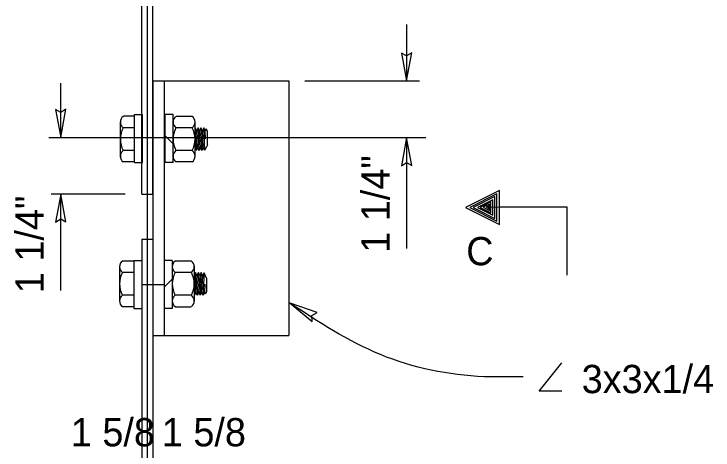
# Model space of a CAD drawing. Extents: x 0 to 2.83, y -0.03 to 1.83.
# Drawn here: x 1.0493 to 1.3713, y 1.2272 to 1.428 of the extents above; entities that cross this region are included whole.
import ezdxf

# ---------------------------------------------------------------- set-up
doc = ezdxf.new("R2010")
doc.units = 0
for name, color, linetype in [('52', 7, 'Continuous'), ('55', 7, 'Continuous'), ('57', 7, 'Continuous')]:
    doc.layers.add(name, color=color, linetype=linetype)

msp = doc.modelspace()

# ---------------------------------------------------------------- linework, layer by layer
at = {"layer": '52'}
for p, q in [((1.1081114337782656, 1.3450833333333334), (1.1081114337782656, 1.4752833333333335)), ((1.1133197671115989, 1.3450833333333334), (1.1133197671115989, 1.4752833333333335)), ((1.1133197671115989, 1.3971666666666667), (1.1133197671115989, 1.279975)), ((1.1133197671115989, 1.3971666666666667), (1.1758197671115989, 1.3971666666666667)), ((1.1185281004449321, 1.3971666666666667), (1.1185281004449321, 1.279975)), ((1.1758197671115989, 1.3971666666666667), (1.1758197671115989, 1.279975)), ((1.1047947671115987, 1.3595916666666668), (1.1047947671115987, 1.381725)), ((1.1047947671115987, 1.381725), (1.1084781004449322, 1.381725)), ((1.1084781004449322, 1.3595916666666668), (1.1084781004449322, 1.381725)), ((1.1188947671115987, 1.3595916666666668), (1.1188947671115987, 1.381725)), ((1.1225781004449322, 1.381725), (1.1188947671115987, 1.381725)), ((1.1225781004449322, 1.3595916666666668), (1.1225781004449322, 1.381725)), ((1.0982781004449322, 1.3620083333333335), (1.0982781004449322, 1.37835)), ((1.1047947671115987, 1.3808666666666667), (1.0996614337782655, 1.3808666666666667)), ((1.1047947671115987, 1.3598750000000002), (1.1047947671115987, 1.3808666666666667)), ((1.1225781004449322, 1.3598750000000002), (1.1225781004449322, 1.3808666666666667)), ((1.1239614337782655, 1.3808666666666667), (1.131294767111599, 1.3808666666666667)), ((1.1326781004449322, 1.3622), (1.1326781004449322, 1.3782583333333334)), ((1.1047947671115987, 1.3756083333333333), (1.099578100444932, 1.3756083333333333)), ((1.1313697671115988, 1.3756083333333333), (1.1238864337782655, 1.3756083333333333)), ((1.133294767111599, 1.3651666666666666), (1.1327531004449323, 1.375575)), ((1.1334697671115987, 1.3743333333333334), (1.1327531004449323, 1.375575)), ((1.1340614337782655, 1.3755833333333334), (1.1334447671115988, 1.3742833333333333)), ((1.1346031004449322, 1.3651666666666666), (1.1340614337782655, 1.3755833333333334)), ((1.1347781004449322, 1.3743416666666668), (1.1340614337782655, 1.3755833333333334)), ((1.1353614337782656, 1.3755833333333334), (1.1347447671115989, 1.3742833333333333)), ((1.1359114337782654, 1.3651416666666667), (1.1353614337782656, 1.3755833333333334)), ((1.136078100444932, 1.3743416666666668), (1.1353614337782656, 1.3755833333333334)), ((1.1366614337782655, 1.3755833333333334), (1.1360531004449321, 1.3742833333333333)), ((1.1372114337782655, 1.3652166666666667), (1.1366614337782655, 1.3755833333333334)), ((1.1373781004449321, 1.3743416666666668), (1.1366614337782655, 1.3755833333333334)), ((1.137769767111599, 1.3751583333333335), (1.1373781004449321, 1.3743416666666668)), ((1.1384031004449322, 1.3740583333333334), (1.137769767111599, 1.3751583333333335)), ((1.1225781004449322, 1.3682416666666668), (1.1188947671115987, 1.371925)), ((1.1338864337782655, 1.3664), (1.1334781004449321, 1.3742916666666667)), ((1.1351947671115987, 1.3663833333333335), (1.1347781004449322, 1.3742916666666667)), ((1.1364947671115988, 1.3664500000000002), (1.136078100444932, 1.3742916666666667)), ((1.1375781004449321, 1.3705666666666667), (1.1373781004449321, 1.3743416666666668)), ((1.1384031004449322, 1.3677416666666666), (1.1384031004449322, 1.3740583333333334)), ((1.1047947671115987, 1.3706583333333333), (1.1047947671115987, 1.3706583333333333)), ((1.1084781004449322, 1.3706583333333333), (1.1084781004449322, 1.3706583333333333)), ((1.1188947671115987, 1.3706583333333333), (1.1188947671115987, 1.3706583333333333)), ((1.1225781004449322, 1.3706583333333333), (1.1225781004449322, 1.3706583333333333)), ((1.133294767111599, 1.3651666666666666), (1.1326864337782654, 1.366225)), ((1.1338864337782655, 1.3664), (1.1332781004449322, 1.3651083333333334)), ((1.1346031004449322, 1.3651666666666666), (1.1338864337782655, 1.3664)), ((1.1351947671115987, 1.3663833333333335), (1.1345781004449322, 1.3650916666666668)), ((1.1359114337782654, 1.3651416666666667), (1.1351947671115987, 1.3663833333333335)), ((1.1364947671115988, 1.3664500000000002), (1.135878100444932, 1.3651583333333335)), ((1.1372114337782655, 1.3652166666666667), (1.1364947671115988, 1.3664500000000002)), ((1.1384031004449322, 1.3677416666666666), (1.1372114337782655, 1.3652166666666667)), ((1.1047947671115987, 1.3650833333333334), (1.099578100444932, 1.3650833333333334)), ((1.1313697671115988, 1.3650833333333334), (1.1238864337782655, 1.3650833333333334)), ((1.1047947671115987, 1.3598750000000002), (1.099578100444932, 1.3598750000000002)), ((1.1047947671115987, 1.3595916666666668), (1.1084781004449322, 1.3595916666666668)), ((1.1225781004449322, 1.3595916666666668), (1.1188947671115987, 1.3595916666666668)), ((1.1313697671115988, 1.3598750000000002), (1.1238864337782655, 1.3598750000000002)), ((1.1081114337782656, 1.3450833333333334), (1.1133197671115989, 1.3450833333333334)), ((1.1081114337782656, 1.3242500000000001), (1.1081114337782656, 1.19405)), ((1.1081114337782656, 1.3242500000000001), (1.1133197671115989, 1.3242500000000001)), ((1.1133197671115989, 1.3242500000000001), (1.1133197671115989, 1.19405)), ((1.1044281004449321, 1.3142), (1.0992114337782655, 1.3142)), ((1.1044281004449321, 1.3144833333333334), (1.1044281004449321, 1.29235)), ((1.1044281004449321, 1.3144833333333334), (1.1081114337782656, 1.3144833333333334)), ((1.1044281004449321, 1.3142), (1.1044281004449321, 1.2932083333333333)), ((1.1081114337782656, 1.3144833333333334), (1.1081114337782656, 1.29235)), ((1.1185281004449321, 1.3144833333333334), (1.1185281004449321, 1.29235)), ((1.1222114337782656, 1.3144833333333334), (1.1185281004449321, 1.3144833333333334)), ((1.1222114337782656, 1.3144833333333334), (1.1222114337782656, 1.29235)), ((1.1222114337782656, 1.3142), (1.1222114337782656, 1.2932083333333333)), ((1.1310031004449321, 1.3142), (1.1235197671115988, 1.3142)), ((1.0979114337782654, 1.3120666666666667), (1.0979114337782654, 1.295725)), ((1.1323114337782656, 1.3118750000000001), (1.1323114337782656, 1.2958166666666668)), ((1.1044281004449321, 1.3089916666666668), (1.0992114337782655, 1.3089916666666668)), ((1.1310031004449321, 1.3089916666666668), (1.1235197671115988, 1.3089916666666668)), ((1.132928100444932, 1.3089083333333333), (1.1323197671115988, 1.30785)), ((1.132928100444932, 1.3089083333333333), (1.1323864337782654, 1.2985)), ((1.1335197671115989, 1.3076750000000001), (1.1329114337782655, 1.3089666666666668)), ((1.1335197671115989, 1.3076750000000001), (1.1331114337782655, 1.2997833333333333)), ((1.1342364337782656, 1.3089083333333333), (1.1335197671115989, 1.3076750000000001)), ((1.1342364337782656, 1.3089083333333333), (1.1336947671115989, 1.2984916666666668)), ((1.134828100444932, 1.3076916666666667), (1.1342114337782654, 1.3089833333333334)), ((1.134828100444932, 1.3076916666666667), (1.1344114337782656, 1.2997833333333333)), ((1.1355447671115988, 1.3089333333333335), (1.134828100444932, 1.3076916666666667)), ((1.1355447671115988, 1.3089333333333335), (1.1349947671115987, 1.2984916666666668)), ((1.1361281004449322, 1.307625), (1.1355114337782655, 1.3089166666666667)), ((1.1361281004449322, 1.307625), (1.1357114337782654, 1.2997833333333333)), ((1.1368447671115989, 1.3088583333333335), (1.1361281004449322, 1.307625)), ((1.1368447671115989, 1.3088583333333335), (1.1362947671115988, 1.2984916666666668)), ((1.1380364337782656, 1.3063333333333333), (1.1368447671115989, 1.3088583333333335)), ((1.1222114337782656, 1.3058333333333334), (1.1185281004449321, 1.3021500000000001)), ((1.1380364337782656, 1.3063333333333333), (1.1380364337782656, 1.3000166666666668)), ((1.1044281004449321, 1.3034166666666667), (1.1044281004449321, 1.3034166666666667)), ((1.1081114337782656, 1.3034166666666667), (1.1081114337782656, 1.3034166666666667)), ((1.1081114337782656, 1.3034166666666667), (1.1184197671115987, 1.3034166666666667)), ((1.1185281004449321, 1.3034166666666667), (1.1185281004449321, 1.3034166666666667)), ((1.1222114337782656, 1.3034166666666667), (1.1222114337782656, 1.3034166666666667)), ((1.1372114337782655, 1.3035083333333335), (1.1370114337782655, 1.2997333333333334)), ((1.1044281004449321, 1.2984666666666667), (1.0992114337782655, 1.2984666666666667)), ((1.1310031004449321, 1.2984666666666667), (1.1235197671115988, 1.2984666666666667)), ((1.1331031004449321, 1.2997416666666668), (1.1323864337782654, 1.2985)), ((1.1336947671115989, 1.2984916666666668), (1.1330781004449322, 1.2997916666666667)), ((1.1344114337782656, 1.2997333333333334), (1.1336947671115989, 1.2984916666666668)), ((1.1349947671115987, 1.2984916666666668), (1.1343781004449323, 1.2997916666666667)), ((1.1357114337782654, 1.2997333333333334), (1.1349947671115987, 1.2984916666666668)), ((1.1362947671115988, 1.2984916666666668), (1.1356864337782655, 1.2997916666666667)), ((1.1370114337782655, 1.2997333333333334), (1.1362947671115988, 1.2984916666666668)), ((1.137403100444932, 1.2989166666666667), (1.1370114337782655, 1.2997333333333334)), ((1.1380364337782656, 1.3000166666666668), (1.137403100444932, 1.2989166666666667)), ((1.1044281004449321, 1.2932083333333333), (1.099294767111599, 1.2932083333333333)), ((1.1044281004449321, 1.29235), (1.1081114337782656, 1.29235)), ((1.1222114337782656, 1.29235), (1.1185281004449321, 1.29235)), ((1.123594767111599, 1.2932083333333333), (1.130928100444932, 1.2932083333333333)), ((1.1133197671115989, 1.279975), (1.1758197671115989, 1.279975))]:
    msp.add_line(p, q, dxfattribs=at)
for centre, radius, start, end in [((1.1015276854449318, 1.3782125), 0.003250590192029948, 126.76122777777778, 233.238775), ((1.1258328289093515, 1.3782125), 0.003252422547906133, 126.80441388888889, 233.1955861111111), ((1.129419607111599, 1.3782125), 0.003254679421251119, 306.8574805555556, 53.142519444444474), ((1.109566754136746, 1.3703458333333334), 0.011286447067404896, 152.2077361111111, 207.7922638888889), ((1.1338688374700794, 1.3703458333333334), 0.011286447067404896, 152.2077361111111, 207.7922638888889), ((1.1213873634197848, 1.3703458333333334), 0.011286447067404965, 332.2077361111111, 27.792263888888897), ((1.1014510171115988, 1.3624791666666667), 0.003205294167076588, 125.66322222222223, 234.3367777777778), ((1.1015307455760182, 1.3624791666666667), 0.003252422547906133, 126.80441388888889, 233.1955861111111), ((1.1258328289093515, 1.3624791666666667), 0.003252422547906133, 126.80441388888889, 233.1955861111111), ((1.1294491004449323, 1.3624791666666667), 0.0032370745551149665, 306.4397861111111, 53.56021111111113), ((1.1010843504449321, 1.3115958333333333), 0.003205294167076588, 125.66322222222225, 234.3367777777778), ((1.1011640789093515, 1.3115958333333333), 0.0032524225479061324, 126.8044138888889, 233.19558611111114), ((1.125466162242685, 1.3115958333333333), 0.0032524225479061324, 126.8044138888889, 233.19558611111114), ((1.1290824337782657, 1.3115958333333333), 0.0032370745551149665, 306.43978888888887, 53.560213888888896), ((1.1092000874700794, 1.3037291666666668), 0.011286447067404896, 152.20773611111113, 207.7922638888889), ((1.1335021708034128, 1.3037291666666668), 0.011286447067404896, 152.20773611111113, 207.7922638888889), ((1.1210206967531182, 1.3037291666666668), 0.011286447067404965, 332.2077361111111, 27.79226388888889), ((1.1011610187782652, 1.2958625000000001), 0.003250590192029948, 126.76122500000001, 233.23877222222222), ((1.125466162242685, 1.2958625000000001), 0.0032524225479061324, 126.8044138888889, 233.19558611111114), ((1.1290529404449323, 1.2958625000000001), 0.003254679421251119, 306.8574805555555, 53.142519444444446)]:
    msp.add_arc(centre, radius, start, end, dxfattribs=at)
at = {"layer": '55'}
for p, q in [((1.110719767111599, 0.9695666666666667), (1.110719767111599, 1.7012833333333335)), ((1.2301531004449322, 1.4231166666666668), (1.2301531004449322, 1.3971666666666667)), ((1.0708447671115988, 1.3711250000000001), (1.0708447671115988, 1.3961833333333333)), ((1.1832114337782655, 1.3971666666666667), (1.2360781004449322, 1.3971666666666667)), ((1.065378100444932, 1.3711250000000001), (1.2389614337782655, 1.3711250000000001)), ((1.2301531004449322, 1.3711250000000001), (1.2301531004449322, 1.32)), ((1.1005364337782655, 1.3450833333333334), (1.0664697671115988, 1.3450833333333334)), ((1.0708447671115988, 1.3006250000000001), (1.0708447671115988, 1.3450833333333334))]:
    msp.add_line(p, q, dxfattribs=at)
for points in [[(1.2301531004449322, 1.3971666666666667), (1.2325281004449322, 1.4101583333333334), (1.2301531004449322, 1.40865), (1.2277531004449322, 1.4100083333333333)], [(1.0708447671115988, 1.3711250000000001), (1.0732197671115988, 1.3841166666666667), (1.0708447671115988, 1.3826083333333334), (1.0684447671115989, 1.3839666666666668)], [(1.2301531004449322, 1.3711250000000001), (1.2277781004449322, 1.3581333333333334), (1.2301531004449322, 1.3596416666666666), (1.2325531004449322, 1.3582833333333335)], [(1.0708447671115988, 1.3450833333333334), (1.0684697671115988, 1.3320916666666667), (1.0708447671115988, 1.3336000000000001), (1.0732447671115988, 1.3322416666666668)], [(1.1765197671115988, 1.2948000000000002), (1.1866364337782656, 1.2863166666666668), (1.1865031004449322, 1.289125), (1.1888697671115989, 1.2905416666666667)]]:
    msp.add_lwpolyline(points, close=True, dxfattribs=at)
msp.add_lwpolyline([(1.3041781004449322, 1.3077583333333334), (1.3041781004449322, 1.3390083333333334), (1.2729281004449322, 1.3390083333333334), (1.2729281004449322, 1.3467333333333333), (1.2573031004449322, 1.3389250000000001), (1.2729281004449322, 1.3311083333333333), (1.2729281004449322, 1.3388916666666668), (1.2717614337782654, 1.3390083333333334), (1.2717614337782654, 1.34515), (1.2592614337782655, 1.3389), (1.2717614337782654, 1.3326500000000001), (1.2717614337782654, 1.3388916666666668), (1.2708281004449322, 1.3390083333333334), (1.2708281004449322, 1.3438833333333333), (1.2608281004449322, 1.3388833333333334), (1.2708281004449322, 1.3338833333333333), (1.2708281004449322, 1.3388916666666668), (1.2698947671115988, 1.3390083333333334), (1.2698947671115988, 1.3424666666666667), (1.2628531004449322, 1.3389416666666667), (1.2698947671115988, 1.335425), (1.2698947671115988, 1.3388916666666668), (1.2689197671115988, 1.3390083333333334), (1.2689197671115988, 1.3414416666666666), (1.2639614337782654, 1.33895), (1.2689197671115988, 1.336475), (1.2689197671115988, 1.3388916666666668), (1.2683531004449322, 1.3390083333333334), (1.2683531004449322, 1.3404083333333334), (1.2654614337782655, 1.3389666666666666), (1.2683531004449322, 1.337525), (1.2683531004449322, 1.3388916666666668), (1.2677947671115988, 1.3390083333333334), (1.2677947671115988, 1.3395333333333335), (1.2667197671115988, 1.339), (1.2677947671115988, 1.3384583333333333), (1.2677947671115988, 1.3388916666666668)], dxfattribs=at)
msp.add_spline([(1.283844767111599, 1.260975), (1.265819767111599, 1.260975), (1.2181197671115989, 1.27115), (1.1758197671115989, 1.2952000000000001)], degree=3, dxfattribs=at)
at = {"layer": '57'}
for p, q in [((1.2912031004449323, 1.25435), (1.3016197671115988, 1.2673666666666668)), ((1.3016197671115988, 1.25435), (1.2912031004449323, 1.25435))]:
    msp.add_line(p, q, dxfattribs=at)

# ---------------------------------------------------------------- texts
for p in [(1.2223197671115988, 1.318025), (1.063003100444932, 1.2994333333333334)]:
    msp.add_text('1 1/4"', height=0.013025, rotation=90, dxfattribs=at).set_placement(p)
for s, height, p in [('C', 0.013000000000000001, (1.2576031004449322, 1.312275)), ('3x3x1/4', 0.013025, (1.310794767111599, 1.2533916666666667)), ('1 5/8', 0.013016650000000001, (1.0754864337782655, 1.2289)), ('1 5/8', 0.013025, (1.1173864337782655, 1.2289))]:
    msp.add_text(s, height=height, dxfattribs=at).set_placement(p)

doc.saveas('drawing.dxf')
